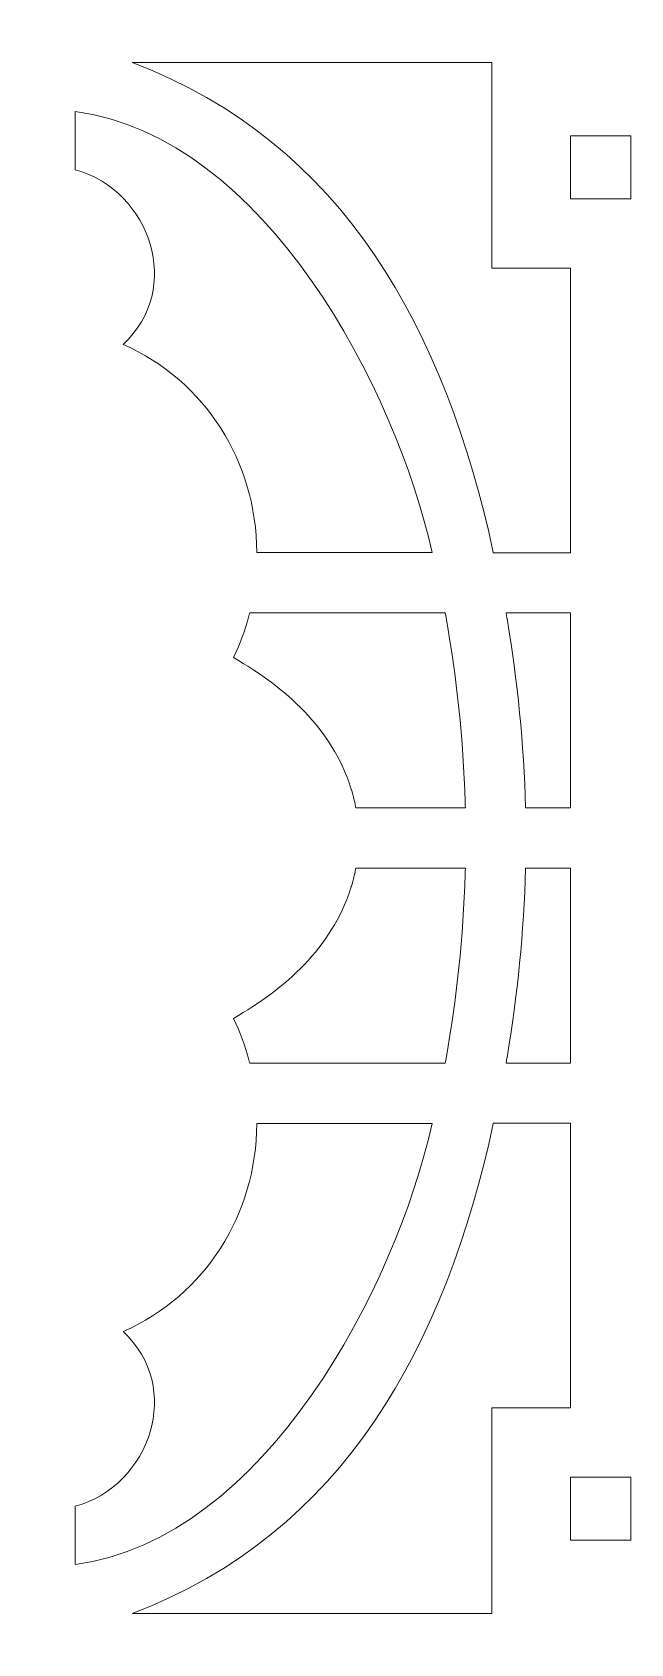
# Model space of a CAD drawing. Header units: centimetres. Extents: x -10 to 9.9, y -5 to 13.4.
# Drawn here: x -6.812 to -5.073, y -0.461 to 4.221 of the extents above; entities that cross this region are included whole.
import ezdxf

# ---------------------------------------------------------------- set-up
doc = ezdxf.new("R2010")
doc.units = ezdxf.units.CM
doc.header["$MEASUREMENT"] = 0
doc.layers.add('layer 1', color=7, linetype='Continuous')

msp = doc.modelspace()

# ---------------------------------------------------------------- linework, layer by layer
at = {"layer": 'layer 1', "color": 177, "lineweight": 9}
for points, knots in [([(-10.03585, 13.44236), (-10.03585, 13.44236), (-9.86153, 13.44236), (-9.86153, 13.44236), (-9.86153, 13.44236), (-9.86153, 13.44236), (-0.4594, 13.44236), (-0.4594, 13.44236), (-0.4594, 13.44236), (-0.4594, 13.44236), (-0.28508, 13.44236), (-0.28508, 13.44236), (-0.28508, 13.44236), (-0.28508, 13.44236), (-0.28508, 13.26803), (-0.28508, 13.26803), (-0.28508, 13.26803), (-0.28508, 13.26803), (-0.28508, -4.82596), (-0.28508, -4.82596), (-0.28508, -4.82596), (-0.28508, -4.82596), (-0.28508, -5.00029), (-0.28508, -5.00029), (-0.28508, -5.00029), (-0.28508, -5.00029), (-0.4594, -5.00029), (-0.4594, -5.00029), (-0.4594, -5.00029), (-0.4594, -5.00029), (-9.86153, -5.00029), (-9.86153, -5.00029), (-9.86153, -5.00029), (-9.86153, -5.00029), (-10.03585, -5.00029), (-10.03585, -5.00029), (-10.03585, -5.00029), (-10.03585, -5.00029), (-10.03585, -4.82596), (-10.03585, -4.82596), (-10.03585, -4.82596), (-10.03585, -4.82596), (-10.03585, 13.26803), (-10.03585, 13.26803), (-10.03585, 13.26803), (-10.03585, 13.26803), (-10.03585, 13.44236), (-10.03585, 13.44236)], [0, 0, 0, 0, 0.0769231, 0.0769231, 0.0769231, 0.0769231, 0.1538462, 0.1538462, 0.1538462, 0.1538462, 0.2307692, 0.2307692, 0.2307692, 0.2307692, 0.3076923, 0.3076923, 0.3076923, 0.3076923, 0.3846154, 0.3846154, 0.3846154, 0.3846154, 0.4615385, 0.4615385, 0.4615385, 0.4615385, 0.5384615, 0.5384615, 0.5384615, 0.5384615, 0.6153846, 0.6153846, 0.6153846, 0.6153846, 0.6923077, 0.6923077, 0.6923077, 0.6923077, 0.7692308, 0.7692308, 0.7692308, 0.7692308, 0.8461538, 0.8461538, 0.8461538, 0.8461538, 1, 1, 1, 1]), ([(-5.47708, 4.13311), (-5.47708, 4.13311), (-5.47708, 3.53687), (-5.47708, 3.53687), (-5.47708, 3.53687), (-5.47708, 3.53687), (-5.47707, 3.53687), (-5.47707, 3.53687), (-5.47707, 3.53687), (-5.47707, 3.53687), (-5.47707, 3.53525), (-5.47707, 3.53525), (-5.47707, 3.53525), (-5.47707, 3.53525), (-5.46786, 3.53525), (-5.46786, 3.53525), (-5.46786, 3.53525), (-5.46786, 3.53525), (-5.24789, 3.53525), (-5.24789, 3.53525), (-5.24789, 3.53525), (-5.24789, 3.53525), (-5.24788, 2.7081), (-5.24788, 2.7081), (-5.24788, 2.7081), (-5.24788, 2.7081), (-5.4721, 2.7081), (-5.4721, 2.7081), (-5.4721, 2.7081), (-5.4721, 2.7081), (-5.47211, 2.7081), (-5.47211, 2.7081), (-5.47211, 2.7081), (-5.47211, 2.7081), (-5.47226, 2.70862), (-5.47226, 2.70862), (-5.47226, 2.70862), (-5.47226, 2.70862), (-5.47228, 2.70862), (-5.47228, 2.70862), (-5.47228, 2.70862), (-5.47228, 2.70862), (-5.47239, 2.70918), (-5.47239, 2.70918), (-5.47239, 2.70918), (-5.47239, 2.70918), (-5.4724, 2.70914), (-5.4724, 2.70914), (-5.4724, 2.70914), (-5.4724, 2.70914), (-5.47252, 2.70967), (-5.47252, 2.70967), (-5.47252, 2.70967), (-5.60969, 3.34792), (-5.90574, 3.90211), (-6.5219, 4.13311), (-6.5219, 4.13311), (-6.5219, 4.13311), (-5.47708, 4.13311), (-5.47708, 4.13311)], [0, 0, 0, 0, 0.0625, 0.0625, 0.0625, 0.0625, 0.125, 0.125, 0.125, 0.125, 0.1875, 0.1875, 0.1875, 0.1875, 0.25, 0.25, 0.25, 0.25, 0.3125, 0.3125, 0.3125, 0.3125, 0.375, 0.375, 0.375, 0.375, 0.4375, 0.4375, 0.4375, 0.4375, 0.5, 0.5, 0.5, 0.5, 0.5625, 0.5625, 0.5625, 0.5625, 0.625, 0.625, 0.625, 0.625, 0.6875, 0.6875, 0.6875, 0.6875, 0.75, 0.75, 0.75, 0.75, 0.8125, 0.8125, 0.8125, 0.8125, 0.875, 0.875, 0.875, 0.875, 1, 1, 1, 1]), ([(-5.65038, 2.70967), (-5.75442, 3.18058), (-6.13472, 3.91689), (-6.68662, 3.99058), (-6.68662, 3.99058), (-6.68662, 3.99058), (-6.68662, 3.82145), (-6.68662, 3.82145), (-6.68662, 3.82145), (-6.46747, 3.76109), (-6.37259, 3.47465), (-6.54786, 3.31412), (-6.54786, 3.31412), (-6.54786, 3.31412), (-6.54783, 3.3141), (-6.54783, 3.3141), (-6.54783, 3.3141), (-6.30785, 3.20758), (-6.16109, 2.9736), (-6.15933, 2.70967), (-6.15933, 2.70967), (-6.15933, 2.70967), (-5.65038, 2.70967), (-5.65038, 2.70967)], [0, 0, 0, 0, 0.1428571, 0.1428571, 0.1428571, 0.1428571, 0.2857143, 0.2857143, 0.2857143, 0.2857143, 0.4285714, 0.4285714, 0.4285714, 0.4285714, 0.5714286, 0.5714286, 0.5714286, 0.5714286, 0.7142857, 0.7142857, 0.7142857, 0.7142857, 1, 1, 1, 1]), ([(-5.07318, 3.92012), (-5.07318, 3.92012), (-5.07318, 3.73746), (-5.07318, 3.73746), (-5.07318, 3.73746), (-5.07318, 3.73746), (-5.24778, 3.73746), (-5.24778, 3.73746), (-5.24778, 3.73746), (-5.24778, 3.73746), (-5.24778, 3.92012), (-5.24778, 3.92012), (-5.24778, 3.92012), (-5.24778, 3.92012), (-5.07318, 3.92012), (-5.07318, 3.92012)], [0, 0, 0, 0, 0.2, 0.2, 0.2, 0.2, 0.4, 0.4, 0.4, 0.4, 0.6, 0.6, 0.6, 0.6, 1, 1, 1, 1]), ([(-6.22702, 2.40399), (-6.07638, 2.31756), (-5.9422, 2.19838), (-5.88699, 2.0276), (-5.88699, 2.0276), (-5.88699, 2.0276), (-5.88698, 2.0276), (-5.88698, 2.0276), (-5.88698, 2.0276), (-5.88698, 2.0276), (-5.88635, 2.02565), (-5.88635, 2.02565), (-5.88635, 2.02565), (-5.88635, 2.02565), (-5.88633, 2.02565), (-5.88633, 2.02565), (-5.88633, 2.02565), (-5.88633, 2.02565), (-5.88488, 2.02077), (-5.88488, 2.02077), (-5.88488, 2.02077), (-5.88488, 2.02077), (-5.88486, 2.0208), (-5.88486, 2.0208), (-5.88486, 2.0208), (-5.88486, 2.0208), (-5.88459, 2.01987), (-5.88459, 2.01987), (-5.88459, 2.01987), (-5.88459, 2.01987), (-5.88457, 2.01986), (-5.88457, 2.01986), (-5.88457, 2.01986), (-5.88457, 2.01986), (-5.88455, 2.01978), (-5.88455, 2.01978), (-5.88455, 2.01978), (-5.88455, 2.01978), (-5.88454, 2.0198), (-5.88454, 2.0198), (-5.88454, 2.0198), (-5.88454, 2.0198), (-5.88287, 2.01399), (-5.88287, 2.01399), (-5.88287, 2.01399), (-5.88287, 2.01399), (-5.88285, 2.014), (-5.88285, 2.014), (-5.88285, 2.014), (-5.88285, 2.014), (-5.88262, 2.01314), (-5.88262, 2.01314), (-5.88262, 2.01314), (-5.88262, 2.01314), (-5.88261, 2.01314), (-5.88261, 2.01314), (-5.88261, 2.01314), (-5.88261, 2.01314), (-5.88083, 2.0067), (-5.88083, 2.0067), (-5.88083, 2.0067), (-5.88083, 2.0067), (-5.88081, 2.0067), (-5.88081, 2.0067), (-5.88081, 2.0067), (-5.88081, 2.0067), (-5.88063, 2.00596), (-5.88063, 2.00596), (-5.88063, 2.00596), (-5.88063, 2.00596), (-5.88062, 2.00595), (-5.88062, 2.00595), (-5.88062, 2.00595), (-5.88062, 2.00595), (-5.87872, 1.99868), (-5.87872, 1.99868), (-5.87872, 1.99868), (-5.87872, 1.99868), (-5.87869, 1.99868), (-5.87869, 1.99868), (-5.87869, 1.99868), (-5.87869, 1.99868), (-5.87867, 1.99853), (-5.87867, 1.99853), (-5.87867, 1.99853), (-5.87867, 1.99853), (-5.87866, 1.99853), (-5.87866, 1.99853), (-5.87866, 1.99853), (-5.87866, 1.99853), (-5.87749, 1.99377), (-5.87749, 1.99377), (-5.87749, 1.99377), (-5.87749, 1.99377), (-5.87748, 1.99377), (-5.87748, 1.99377), (-5.87748, 1.99377), (-5.87748, 1.99377), (-5.87727, 1.99287), (-5.87727, 1.99287), (-5.87727, 1.99287), (-5.87727, 1.99287), (-5.87727, 1.99287), (-5.87727, 1.99287), (-5.87727, 1.99287), (-5.87727, 1.99287), (-5.87537, 1.9846), (-5.87537, 1.9846), (-5.87537, 1.9846), (-5.87537, 1.9846), (-5.87534, 1.98461), (-5.87534, 1.98461), (-5.87534, 1.98461), (-5.87534, 1.98461), (-5.87517, 1.98372), (-5.87517, 1.98372), (-5.87517, 1.98372), (-5.87517, 1.98372), (-5.87515, 1.98377), (-5.87515, 1.98377), (-5.87515, 1.98377), (-5.87515, 1.98377), (-5.87401, 1.97825), (-5.87401, 1.97825), (-5.87401, 1.97825), (-5.87401, 1.97825), (-5.874, 1.97825), (-5.874, 1.97825), (-5.874, 1.97825), (-5.874, 1.97825), (-5.87384, 1.97737), (-5.87384, 1.97737), (-5.87384, 1.97737), (-5.87384, 1.97737), (-5.87382, 1.97737), (-5.87382, 1.97737), (-5.87382, 1.97737), (-5.87382, 1.97737), (-5.87361, 1.97631), (-5.87361, 1.97631), (-5.87361, 1.97631), (-5.87361, 1.97631), (-5.87359, 1.97631), (-5.87359, 1.97631), (-5.87359, 1.97631), (-5.87359, 1.97631), (-5.87254, 1.97093), (-5.87254, 1.97093), (-5.87254, 1.97093), (-5.87254, 1.97093), (-5.87252, 1.97093), (-5.87252, 1.97093), (-5.87252, 1.97093), (-5.87252, 1.97093), (-5.87196, 1.96795), (-5.87196, 1.96795), (-5.87196, 1.96795), (-5.87196, 1.96795), (-5.87194, 1.96795), (-5.87194, 1.96795), (-5.87194, 1.96795), (-5.87194, 1.96795), (-5.87191, 1.96795), (-5.87191, 1.96795), (-5.87191, 1.96795), (-5.87191, 1.96795), (-5.55369, 1.96795), (-5.55369, 1.96795), (-5.55369, 1.96795), (-5.55369, 1.96795), (-5.55389, 1.97556), (-5.55389, 1.97556), (-5.55389, 1.97556), (-5.55389, 1.97556), (-5.55391, 1.97556), (-5.55391, 1.97556), (-5.55391, 1.97556), (-5.55391, 1.97556), (-5.55391, 1.97556), (-5.55391, 1.97556), (-5.55391, 1.97556), (-5.55391, 1.97556), (-5.55391, 1.97559), (-5.55391, 1.97559), (-5.55391, 1.97559), (-5.55391, 1.97559), (-5.55412, 1.9848), (-5.55412, 1.9848), (-5.55412, 1.9848), (-5.55412, 1.9848), (-5.55414, 1.9848), (-5.55414, 1.9848), (-5.55414, 1.9848), (-5.55414, 1.9848), (-5.55416, 1.9848), (-5.55416, 1.9848), (-5.55416, 1.9848), (-5.55416, 1.9848), (-5.55416, 1.98483), (-5.55416, 1.98483), (-5.55416, 1.98483), (-5.55934, 2.16637), (-5.57906, 2.34756), (-5.61065, 2.5253), (-5.61065, 2.5253), (-5.61065, 2.5253), (-5.61066, 2.5253), (-5.61066, 2.5253), (-5.61066, 2.5253), (-5.61066, 2.5253), (-5.61067, 2.5253), (-5.61067, 2.5253), (-5.61067, 2.5253), (-5.61067, 2.5253), (-5.61069, 2.5253), (-5.61069, 2.5253), (-5.61069, 2.5253), (-5.61069, 2.5253), (-5.61216, 2.53377), (-5.61216, 2.53377), (-5.61216, 2.53377), (-5.61216, 2.53377), (-5.6122, 2.53377), (-5.6122, 2.53377), (-5.6122, 2.53377), (-5.6122, 2.53377), (-5.61221, 2.53377), (-5.61221, 2.53377), (-5.61221, 2.53377), (-5.61221, 2.53377), (-5.61223, 2.53377), (-5.61223, 2.53377), (-5.61223, 2.53377), (-5.61223, 2.53377), (-6.18011, 2.53377), (-6.18011, 2.53377), (-6.18011, 2.53377), (-6.18011, 2.53377), (-6.18013, 2.53377), (-6.18013, 2.53377), (-6.18013, 2.53377), (-6.18013, 2.53377), (-6.18068, 2.53163), (-6.18068, 2.53163), (-6.18068, 2.53163), (-6.18068, 2.53163), (-6.1807, 2.53163), (-6.1807, 2.53163), (-6.1807, 2.53163), (-6.1807, 2.53163), (-6.18121, 2.52949), (-6.18121, 2.52949), (-6.18121, 2.52949), (-6.18121, 2.52949), (-6.18123, 2.52949), (-6.18123, 2.52949), (-6.18123, 2.52949), (-6.18123, 2.52949), (-6.18178, 2.52736), (-6.18178, 2.52736), (-6.18178, 2.52736), (-6.18178, 2.52736), (-6.1818, 2.52736), (-6.1818, 2.52736), (-6.1818, 2.52736), (-6.1818, 2.52736), (-6.1823, 2.52525), (-6.1823, 2.52525), (-6.1823, 2.52525), (-6.1823, 2.52525), (-6.18232, 2.52525), (-6.18232, 2.52525), (-6.18232, 2.52525), (-6.19312, 2.48371), (-6.20839, 2.44282), (-6.22702, 2.40399)], [0, 0, 0, 0, 0.0142857, 0.0142857, 0.0142857, 0.0142857, 0.0285714, 0.0285714, 0.0285714, 0.0285714, 0.0428571, 0.0428571, 0.0428571, 0.0428571, 0.0571429, 0.0571429, 0.0571429, 0.0571429, 0.0714286, 0.0714286, 0.0714286, 0.0714286, 0.0857143, 0.0857143, 0.0857143, 0.0857143, 0.1, 0.1, 0.1, 0.1, 0.1142857, 0.1142857, 0.1142857, 0.1142857, 0.1285714, 0.1285714, 0.1285714, 0.1285714, 0.1428571, 0.1428571, 0.1428571, 0.1428571, 0.1571429, 0.1571429, 0.1571429, 0.1571429, 0.1714286, 0.1714286, 0.1714286, 0.1714286, 0.1857143, 0.1857143, 0.1857143, 0.1857143, 0.2, 0.2, 0.2, 0.2, 0.2142857, 0.2142857, 0.2142857, 0.2142857, 0.2285714, 0.2285714, 0.2285714, 0.2285714, 0.2428571, 0.2428571, 0.2428571, 0.2428571, 0.2571429, 0.2571429, 0.2571429, 0.2571429, 0.2714286, 0.2714286, 0.2714286, 0.2714286, 0.2857143, 0.2857143, 0.2857143, 0.2857143, 0.3, 0.3, 0.3, 0.3, 0.3142857, 0.3142857, 0.3142857, 0.3142857, 0.3285714, 0.3285714, 0.3285714, 0.3285714, 0.3428571, 0.3428571, 0.3428571, 0.3428571, 0.3571429, 0.3571429, 0.3571429, 0.3571429, 0.3714286, 0.3714286, 0.3714286, 0.3714286, 0.3857143, 0.3857143, 0.3857143, 0.3857143, 0.4, 0.4, 0.4, 0.4, 0.4142857, 0.4142857, 0.4142857, 0.4142857, 0.4285714, 0.4285714, 0.4285714, 0.4285714, 0.4428571, 0.4428571, 0.4428571, 0.4428571, 0.4571429, 0.4571429, 0.4571429, 0.4571429, 0.4714286, 0.4714286, 0.4714286, 0.4714286, 0.4857143, 0.4857143, 0.4857143, 0.4857143, 0.5, 0.5, 0.5, 0.5, 0.5142857, 0.5142857, 0.5142857, 0.5142857, 0.5285714, 0.5285714, 0.5285714, 0.5285714, 0.5428571, 0.5428571, 0.5428571, 0.5428571, 0.5571429, 0.5571429, 0.5571429, 0.5571429, 0.5714286, 0.5714286, 0.5714286, 0.5714286, 0.5857143, 0.5857143, 0.5857143, 0.5857143, 0.6, 0.6, 0.6, 0.6, 0.6142857, 0.6142857, 0.6142857, 0.6142857, 0.6285714, 0.6285714, 0.6285714, 0.6285714, 0.6428571, 0.6428571, 0.6428571, 0.6428571, 0.6571429, 0.6571429, 0.6571429, 0.6571429, 0.6714286, 0.6714286, 0.6714286, 0.6714286, 0.6857143, 0.6857143, 0.6857143, 0.6857143, 0.7, 0.7, 0.7, 0.7, 0.7142857, 0.7142857, 0.7142857, 0.7142857, 0.7285714, 0.7285714, 0.7285714, 0.7285714, 0.7428571, 0.7428571, 0.7428571, 0.7428571, 0.7571429, 0.7571429, 0.7571429, 0.7571429, 0.7714286, 0.7714286, 0.7714286, 0.7714286, 0.7857143, 0.7857143, 0.7857143, 0.7857143, 0.8, 0.8, 0.8, 0.8, 0.8142857, 0.8142857, 0.8142857, 0.8142857, 0.8285714, 0.8285714, 0.8285714, 0.8285714, 0.8428571, 0.8428571, 0.8428571, 0.8428571, 0.8571429, 0.8571429, 0.8571429, 0.8571429, 0.8714286, 0.8714286, 0.8714286, 0.8714286, 0.8857143, 0.8857143, 0.8857143, 0.8857143, 0.9, 0.9, 0.9, 0.9, 0.9142857, 0.9142857, 0.9142857, 0.9142857, 0.9285714, 0.9285714, 0.9285714, 0.9285714, 0.9428571, 0.9428571, 0.9428571, 0.9428571, 0.9571429, 0.9571429, 0.9571429, 0.9571429, 0.9714286, 0.9714286, 0.9714286, 0.9714286, 1, 1, 1, 1]), ([(-5.37882, 1.96795), (-5.37882, 1.96795), (-5.3788, 1.96795), (-5.3788, 1.96795), (-5.3788, 1.96795), (-5.3788, 1.96795), (-5.24788, 1.96795), (-5.24788, 1.96795), (-5.24788, 1.96795), (-5.24788, 1.96795), (-5.24788, 2.53378), (-5.24788, 2.53378), (-5.24788, 2.53378), (-5.24788, 2.53378), (-5.43537, 2.53377), (-5.43537, 2.53377), (-5.43537, 2.53377), (-5.43537, 2.53377), (-5.43421, 2.52687), (-5.43421, 2.52687), (-5.43421, 2.52687), (-5.43421, 2.52687), (-5.43419, 2.52687), (-5.43419, 2.52687), (-5.43419, 2.52687), (-5.43419, 2.52687), (-5.43417, 2.52687), (-5.43417, 2.52687), (-5.43417, 2.52687), (-5.43417, 2.52687), (-5.43416, 2.52687), (-5.43416, 2.52687), (-5.43416, 2.52687), (-5.43416, 2.52687), (-5.43268, 2.51837), (-5.43268, 2.51837), (-5.43268, 2.51837), (-5.43268, 2.51837), (-5.43267, 2.51837), (-5.43267, 2.51837), (-5.43267, 2.51837), (-5.43267, 2.51837), (-5.43265, 2.51837), (-5.43265, 2.51837), (-5.43265, 2.51837), (-5.43265, 2.51837), (-5.43264, 2.51837), (-5.43264, 2.51837), (-5.43264, 2.51837), (-5.40247, 2.33651), (-5.38336, 2.15213), (-5.37882, 1.96795)], [0, 0, 0, 0, 0.0714286, 0.0714286, 0.0714286, 0.0714286, 0.1428571, 0.1428571, 0.1428571, 0.1428571, 0.2142857, 0.2142857, 0.2142857, 0.2142857, 0.2857143, 0.2857143, 0.2857143, 0.2857143, 0.3571429, 0.3571429, 0.3571429, 0.3571429, 0.4285714, 0.4285714, 0.4285714, 0.4285714, 0.5, 0.5, 0.5, 0.5, 0.5714286, 0.5714286, 0.5714286, 0.5714286, 0.6428571, 0.6428571, 0.6428571, 0.6428571, 0.7142857, 0.7142857, 0.7142857, 0.7142857, 0.7857143, 0.7857143, 0.7857143, 0.7857143, 0.8571429, 0.8571429, 0.8571429, 0.8571429, 1, 1, 1, 1]), ([(-6.22702, 1.35599), (-6.07638, 1.4424), (-5.94218, 1.56161), (-5.88699, 1.73237), (-5.88699, 1.73237), (-5.88699, 1.73237), (-5.88696, 1.73239), (-5.88696, 1.73239), (-5.88696, 1.73239), (-5.88696, 1.73239), (-5.88635, 1.73433), (-5.88635, 1.73433), (-5.88635, 1.73433), (-5.88635, 1.73433), (-5.88633, 1.73433), (-5.88633, 1.73433), (-5.88633, 1.73433), (-5.88633, 1.73433), (-5.88488, 1.73919), (-5.88488, 1.73919), (-5.88488, 1.73919), (-5.88488, 1.73919), (-5.88486, 1.73919), (-5.88486, 1.73919), (-5.88486, 1.73919), (-5.88486, 1.73919), (-5.88459, 1.7401), (-5.88459, 1.7401), (-5.88459, 1.7401), (-5.88459, 1.7401), (-5.88457, 1.74012), (-5.88457, 1.74012), (-5.88457, 1.74012), (-5.88457, 1.74012), (-5.88454, 1.74023), (-5.88454, 1.74023), (-5.88454, 1.74023), (-5.88454, 1.74023), (-5.88454, 1.74023), (-5.88454, 1.74023), (-5.88454, 1.74023), (-5.88454, 1.74023), (-5.88287, 1.74601), (-5.88287, 1.74601), (-5.88287, 1.74601), (-5.88287, 1.74601), (-5.88285, 1.74601), (-5.88285, 1.74601), (-5.88285, 1.74601), (-5.88285, 1.74601), (-5.88262, 1.74685), (-5.88262, 1.74685), (-5.88262, 1.74685), (-5.88262, 1.74685), (-5.88261, 1.74685), (-5.88261, 1.74685), (-5.88261, 1.74685), (-5.88261, 1.74685), (-5.88083, 1.75327), (-5.88083, 1.75327), (-5.88083, 1.75327), (-5.88083, 1.75327), (-5.88081, 1.75327), (-5.88081, 1.75327), (-5.88081, 1.75327), (-5.88081, 1.75327), (-5.88063, 1.75405), (-5.88063, 1.75405), (-5.88063, 1.75405), (-5.88063, 1.75405), (-5.88062, 1.75403), (-5.88062, 1.75403), (-5.88062, 1.75403), (-5.88062, 1.75403), (-5.87872, 1.76131), (-5.87872, 1.76131), (-5.87872, 1.76131), (-5.87872, 1.76131), (-5.87869, 1.76131), (-5.87869, 1.76131), (-5.87869, 1.76131), (-5.87869, 1.76131), (-5.87867, 1.76145), (-5.87867, 1.76145), (-5.87867, 1.76145), (-5.87867, 1.76145), (-5.87866, 1.76145), (-5.87866, 1.76145), (-5.87866, 1.76145), (-5.87866, 1.76145), (-5.87749, 1.76621), (-5.87749, 1.76621), (-5.87749, 1.76621), (-5.87749, 1.76621), (-5.87748, 1.76621), (-5.87748, 1.76621), (-5.87748, 1.76621), (-5.87748, 1.76621), (-5.8773, 1.76711), (-5.8773, 1.76711), (-5.8773, 1.76711), (-5.8773, 1.76711), (-5.87727, 1.76711), (-5.87727, 1.76711), (-5.87727, 1.76711), (-5.87727, 1.76711), (-5.87537, 1.77538), (-5.87537, 1.77538), (-5.87537, 1.77538), (-5.87537, 1.77538), (-5.87535, 1.77538), (-5.87535, 1.77538), (-5.87535, 1.77538), (-5.87535, 1.77538), (-5.87517, 1.77627), (-5.87517, 1.77627), (-5.87517, 1.77627), (-5.87517, 1.77627), (-5.87515, 1.77627), (-5.87515, 1.77627), (-5.87515, 1.77627), (-5.87515, 1.77627), (-5.87403, 1.78174), (-5.87403, 1.78174), (-5.87403, 1.78174), (-5.87403, 1.78174), (-5.87401, 1.78174), (-5.87401, 1.78174), (-5.87401, 1.78174), (-5.87401, 1.78174), (-5.87384, 1.78262), (-5.87384, 1.78262), (-5.87384, 1.78262), (-5.87384, 1.78262), (-5.87382, 1.78262), (-5.87382, 1.78262), (-5.87382, 1.78262), (-5.87382, 1.78262), (-5.87361, 1.78368), (-5.87361, 1.78368), (-5.87361, 1.78368), (-5.87361, 1.78368), (-5.87359, 1.78368), (-5.87359, 1.78368), (-5.87359, 1.78368), (-5.87359, 1.78368), (-5.87254, 1.78904), (-5.87254, 1.78904), (-5.87254, 1.78904), (-5.87254, 1.78904), (-5.87252, 1.78904), (-5.87252, 1.78904), (-5.87252, 1.78904), (-5.87252, 1.78904), (-5.87196, 1.79204), (-5.87196, 1.79204), (-5.87196, 1.79204), (-5.87196, 1.79204), (-5.87189, 1.79204), (-5.87189, 1.79204), (-5.87189, 1.79204), (-5.87189, 1.79204), (-5.87191, 1.79206), (-5.87191, 1.79206), (-5.87191, 1.79206), (-5.87191, 1.79206), (-5.55369, 1.79202), (-5.55369, 1.79202), (-5.55369, 1.79202), (-5.55369, 1.79202), (-5.55389, 1.78443), (-5.55389, 1.78443), (-5.55389, 1.78443), (-5.55389, 1.78443), (-5.5539, 1.78443), (-5.5539, 1.78443), (-5.5539, 1.78443), (-5.5539, 1.78443), (-5.55391, 1.78443), (-5.55391, 1.78443), (-5.55391, 1.78443), (-5.55391, 1.78443), (-5.55391, 1.7844), (-5.55391, 1.7844), (-5.55391, 1.7844), (-5.55391, 1.7844), (-5.55412, 1.77519), (-5.55412, 1.77519), (-5.55412, 1.77519), (-5.55412, 1.77519), (-5.55414, 1.77519), (-5.55414, 1.77519), (-5.55414, 1.77519), (-5.55414, 1.77519), (-5.55416, 1.77519), (-5.55416, 1.77519), (-5.55416, 1.77519), (-5.55416, 1.77519), (-5.55416, 1.77516), (-5.55416, 1.77516), (-5.55416, 1.77516), (-5.55932, 1.5936), (-5.57906, 1.41242), (-5.61065, 1.23469), (-5.61065, 1.23469), (-5.61065, 1.23469), (-5.61066, 1.23469), (-5.61066, 1.23469), (-5.61066, 1.23469), (-5.61066, 1.23469), (-5.61067, 1.23469), (-5.61067, 1.23469), (-5.61067, 1.23469), (-5.61067, 1.23469), (-5.61069, 1.23469), (-5.61069, 1.23469), (-5.61069, 1.23469), (-5.61069, 1.23469), (-5.61216, 1.22623), (-5.61216, 1.22623), (-5.61216, 1.22623), (-5.61216, 1.22623), (-5.6122, 1.22623), (-5.6122, 1.22623), (-5.6122, 1.22623), (-5.6122, 1.22623), (-5.61221, 1.22623), (-5.61221, 1.22623), (-5.61221, 1.22623), (-5.61221, 1.22623), (-5.61223, 1.22623), (-5.61223, 1.22623), (-5.61223, 1.22623), (-5.61223, 1.22623), (-6.18013, 1.22623), (-6.18013, 1.22623), (-6.18013, 1.22623), (-6.18013, 1.22623), (-6.18013, 1.22623), (-6.18013, 1.22623), (-6.18013, 1.22623), (-6.18013, 1.22623), (-6.18068, 1.22836), (-6.18068, 1.22836), (-6.18068, 1.22836), (-6.18068, 1.22836), (-6.1807, 1.22836), (-6.1807, 1.22836), (-6.1807, 1.22836), (-6.1807, 1.22836), (-6.18121, 1.2305), (-6.18121, 1.2305), (-6.18121, 1.2305), (-6.18121, 1.2305), (-6.18123, 1.2305), (-6.18123, 1.2305), (-6.18123, 1.2305), (-6.18123, 1.2305), (-6.18178, 1.23265), (-6.18178, 1.23265), (-6.18178, 1.23265), (-6.18178, 1.23265), (-6.1818, 1.23263), (-6.1818, 1.23263), (-6.1818, 1.23263), (-6.1818, 1.23263), (-6.18228, 1.23473), (-6.18228, 1.23473), (-6.18228, 1.23473), (-6.18228, 1.23473), (-6.1823, 1.23479), (-6.1823, 1.23479), (-6.1823, 1.23479), (-6.19312, 1.27628), (-6.20839, 1.31717), (-6.22702, 1.35599)], [0, 0, 0, 0, 0.0142857, 0.0142857, 0.0142857, 0.0142857, 0.0285714, 0.0285714, 0.0285714, 0.0285714, 0.0428571, 0.0428571, 0.0428571, 0.0428571, 0.0571429, 0.0571429, 0.0571429, 0.0571429, 0.0714286, 0.0714286, 0.0714286, 0.0714286, 0.0857143, 0.0857143, 0.0857143, 0.0857143, 0.1, 0.1, 0.1, 0.1, 0.1142857, 0.1142857, 0.1142857, 0.1142857, 0.1285714, 0.1285714, 0.1285714, 0.1285714, 0.1428571, 0.1428571, 0.1428571, 0.1428571, 0.1571429, 0.1571429, 0.1571429, 0.1571429, 0.1714286, 0.1714286, 0.1714286, 0.1714286, 0.1857143, 0.1857143, 0.1857143, 0.1857143, 0.2, 0.2, 0.2, 0.2, 0.2142857, 0.2142857, 0.2142857, 0.2142857, 0.2285714, 0.2285714, 0.2285714, 0.2285714, 0.2428571, 0.2428571, 0.2428571, 0.2428571, 0.2571429, 0.2571429, 0.2571429, 0.2571429, 0.2714286, 0.2714286, 0.2714286, 0.2714286, 0.2857143, 0.2857143, 0.2857143, 0.2857143, 0.3, 0.3, 0.3, 0.3, 0.3142857, 0.3142857, 0.3142857, 0.3142857, 0.3285714, 0.3285714, 0.3285714, 0.3285714, 0.3428571, 0.3428571, 0.3428571, 0.3428571, 0.3571429, 0.3571429, 0.3571429, 0.3571429, 0.3714286, 0.3714286, 0.3714286, 0.3714286, 0.3857143, 0.3857143, 0.3857143, 0.3857143, 0.4, 0.4, 0.4, 0.4, 0.4142857, 0.4142857, 0.4142857, 0.4142857, 0.4285714, 0.4285714, 0.4285714, 0.4285714, 0.4428571, 0.4428571, 0.4428571, 0.4428571, 0.4571429, 0.4571429, 0.4571429, 0.4571429, 0.4714286, 0.4714286, 0.4714286, 0.4714286, 0.4857143, 0.4857143, 0.4857143, 0.4857143, 0.5, 0.5, 0.5, 0.5, 0.5142857, 0.5142857, 0.5142857, 0.5142857, 0.5285714, 0.5285714, 0.5285714, 0.5285714, 0.5428571, 0.5428571, 0.5428571, 0.5428571, 0.5571429, 0.5571429, 0.5571429, 0.5571429, 0.5714286, 0.5714286, 0.5714286, 0.5714286, 0.5857143, 0.5857143, 0.5857143, 0.5857143, 0.6, 0.6, 0.6, 0.6, 0.6142857, 0.6142857, 0.6142857, 0.6142857, 0.6285714, 0.6285714, 0.6285714, 0.6285714, 0.6428571, 0.6428571, 0.6428571, 0.6428571, 0.6571429, 0.6571429, 0.6571429, 0.6571429, 0.6714286, 0.6714286, 0.6714286, 0.6714286, 0.6857143, 0.6857143, 0.6857143, 0.6857143, 0.7, 0.7, 0.7, 0.7, 0.7142857, 0.7142857, 0.7142857, 0.7142857, 0.7285714, 0.7285714, 0.7285714, 0.7285714, 0.7428571, 0.7428571, 0.7428571, 0.7428571, 0.7571429, 0.7571429, 0.7571429, 0.7571429, 0.7714286, 0.7714286, 0.7714286, 0.7714286, 0.7857143, 0.7857143, 0.7857143, 0.7857143, 0.8, 0.8, 0.8, 0.8, 0.8142857, 0.8142857, 0.8142857, 0.8142857, 0.8285714, 0.8285714, 0.8285714, 0.8285714, 0.8428571, 0.8428571, 0.8428571, 0.8428571, 0.8571429, 0.8571429, 0.8571429, 0.8571429, 0.8714286, 0.8714286, 0.8714286, 0.8714286, 0.8857143, 0.8857143, 0.8857143, 0.8857143, 0.9, 0.9, 0.9, 0.9, 0.9142857, 0.9142857, 0.9142857, 0.9142857, 0.9285714, 0.9285714, 0.9285714, 0.9285714, 0.9428571, 0.9428571, 0.9428571, 0.9428571, 0.9571429, 0.9571429, 0.9571429, 0.9571429, 0.9714286, 0.9714286, 0.9714286, 0.9714286, 1, 1, 1, 1]), ([(-5.37882, 1.79202), (-5.37882, 1.79202), (-5.3788, 1.79204), (-5.3788, 1.79204), (-5.3788, 1.79204), (-5.3788, 1.79204), (-5.24788, 1.79204), (-5.24788, 1.79204), (-5.24788, 1.79204), (-5.24788, 1.79204), (-5.24788, 1.22616), (-5.24788, 1.22616), (-5.24788, 1.22616), (-5.24788, 1.22616), (-5.43537, 1.22623), (-5.43537, 1.22623), (-5.43537, 1.22623), (-5.43537, 1.22623), (-5.43422, 1.23312), (-5.43422, 1.23312), (-5.43422, 1.23312), (-5.43422, 1.23312), (-5.43421, 1.23312), (-5.43421, 1.23312), (-5.43421, 1.23312), (-5.43421, 1.23312), (-5.43419, 1.2331), (-5.43419, 1.2331), (-5.43419, 1.2331), (-5.43419, 1.2331), (-5.43417, 1.23312), (-5.43417, 1.23312), (-5.43417, 1.23312), (-5.43417, 1.23312), (-5.43268, 1.24162), (-5.43268, 1.24162), (-5.43268, 1.24162), (-5.43268, 1.24162), (-5.43267, 1.24164), (-5.43267, 1.24164), (-5.43267, 1.24164), (-5.43267, 1.24164), (-5.43265, 1.24162), (-5.43265, 1.24162), (-5.43265, 1.24162), (-5.43265, 1.24162), (-5.43264, 1.2416), (-5.43264, 1.2416), (-5.43264, 1.2416), (-5.40247, 1.42348), (-5.38336, 1.60786), (-5.37882, 1.79202)], [0, 0, 0, 0, 0.0714286, 0.0714286, 0.0714286, 0.0714286, 0.1428571, 0.1428571, 0.1428571, 0.1428571, 0.2142857, 0.2142857, 0.2142857, 0.2142857, 0.2857143, 0.2857143, 0.2857143, 0.2857143, 0.3571429, 0.3571429, 0.3571429, 0.3571429, 0.4285714, 0.4285714, 0.4285714, 0.4285714, 0.5, 0.5, 0.5, 0.5, 0.5714286, 0.5714286, 0.5714286, 0.5714286, 0.6428571, 0.6428571, 0.6428571, 0.6428571, 0.7142857, 0.7142857, 0.7142857, 0.7142857, 0.7857143, 0.7857143, 0.7857143, 0.7857143, 0.8571429, 0.8571429, 0.8571429, 0.8571429, 1, 1, 1, 1]), ([(-5.65038, 1.05032), (-5.75442, 0.57941), (-6.13472, -0.15692), (-6.68662, -0.23059), (-6.68662, -0.23059), (-6.68662, -0.23059), (-6.68662, -0.06145), (-6.68662, -0.06145), (-6.68662, -0.06145), (-6.46745, -0.0011), (-6.37259, 0.28536), (-6.54786, 0.44588), (-6.54786, 0.44588), (-6.54786, 0.44588), (-6.54783, 0.44589), (-6.54783, 0.44589), (-6.54783, 0.44589), (-6.3078, 0.55239), (-6.16108, 0.78639), (-6.15933, 1.05032), (-6.15933, 1.05032), (-6.15933, 1.05032), (-5.65038, 1.05032), (-5.65038, 1.05032)], [0, 0, 0, 0, 0.1428571, 0.1428571, 0.1428571, 0.1428571, 0.2857143, 0.2857143, 0.2857143, 0.2857143, 0.4285714, 0.4285714, 0.4285714, 0.4285714, 0.5714286, 0.5714286, 0.5714286, 0.5714286, 0.7142857, 0.7142857, 0.7142857, 0.7142857, 1, 1, 1, 1]), ([(-5.46789, 0.22472), (-5.46789, 0.22472), (-5.4771, 0.22472), (-5.4771, 0.22472), (-5.4771, 0.22472), (-5.4771, 0.22472), (-5.4771, -0.37317), (-5.4771, -0.37317), (-5.4771, -0.37317), (-5.4771, -0.37317), (-6.52197, -0.37314), (-6.52197, -0.37314), (-6.52197, -0.37314), (-5.90576, -0.14217), (-5.60972, 0.41205), (-5.47252, 1.05032), (-5.47252, 1.05032), (-5.47252, 1.05032), (-5.47239, 1.05086), (-5.47239, 1.05086), (-5.47239, 1.05086), (-5.47239, 1.05086), (-5.47236, 1.05086), (-5.47236, 1.05086), (-5.47236, 1.05086), (-5.47236, 1.05086), (-5.47228, 1.05138), (-5.47228, 1.05138), (-5.47228, 1.05138), (-5.47228, 1.05138), (-5.47226, 1.05138), (-5.47226, 1.05138), (-5.47226, 1.05138), (-5.47226, 1.05138), (-5.47211, 1.05189), (-5.47211, 1.05189), (-5.47211, 1.05189), (-5.47211, 1.05189), (-5.4721, 1.05189), (-5.4721, 1.05189), (-5.4721, 1.05189), (-5.4721, 1.05189), (-5.24788, 1.05188), (-5.24788, 1.05188), (-5.24788, 1.05188), (-5.24788, 1.05188), (-5.24788, 0.22472), (-5.24788, 0.22472), (-5.24788, 0.22472), (-5.24788, 0.22472), (-5.46789, 0.22472), (-5.46789, 0.22472)], [0, 0, 0, 0, 0.0714286, 0.0714286, 0.0714286, 0.0714286, 0.1428571, 0.1428571, 0.1428571, 0.1428571, 0.2142857, 0.2142857, 0.2142857, 0.2142857, 0.2857143, 0.2857143, 0.2857143, 0.2857143, 0.3571429, 0.3571429, 0.3571429, 0.3571429, 0.4285714, 0.4285714, 0.4285714, 0.4285714, 0.5, 0.5, 0.5, 0.5, 0.5714286, 0.5714286, 0.5714286, 0.5714286, 0.6428571, 0.6428571, 0.6428571, 0.6428571, 0.7142857, 0.7142857, 0.7142857, 0.7142857, 0.7857143, 0.7857143, 0.7857143, 0.7857143, 0.8571429, 0.8571429, 0.8571429, 0.8571429, 1, 1, 1, 1]), ([(-5.24778, -0.16012), (-5.24778, -0.16012), (-5.07318, -0.16015), (-5.07318, -0.16015), (-5.07318, -0.16015), (-5.07318, -0.16015), (-5.07318, 0.02251), (-5.07318, 0.02251), (-5.07318, 0.02251), (-5.07318, 0.02251), (-5.2478, 0.02251), (-5.2478, 0.02251), (-5.2478, 0.02251), (-5.2478, 0.02251), (-5.24778, -0.16012), (-5.24778, -0.16012)], [0, 0, 0, 0, 0.2, 0.2, 0.2, 0.2, 0.4, 0.4, 0.4, 0.4, 0.6, 0.6, 0.6, 0.6, 1, 1, 1, 1])]:
    msp.add_open_spline(points, degree=3, knots=knots, dxfattribs=at)

doc.saveas('drawing.dxf')
